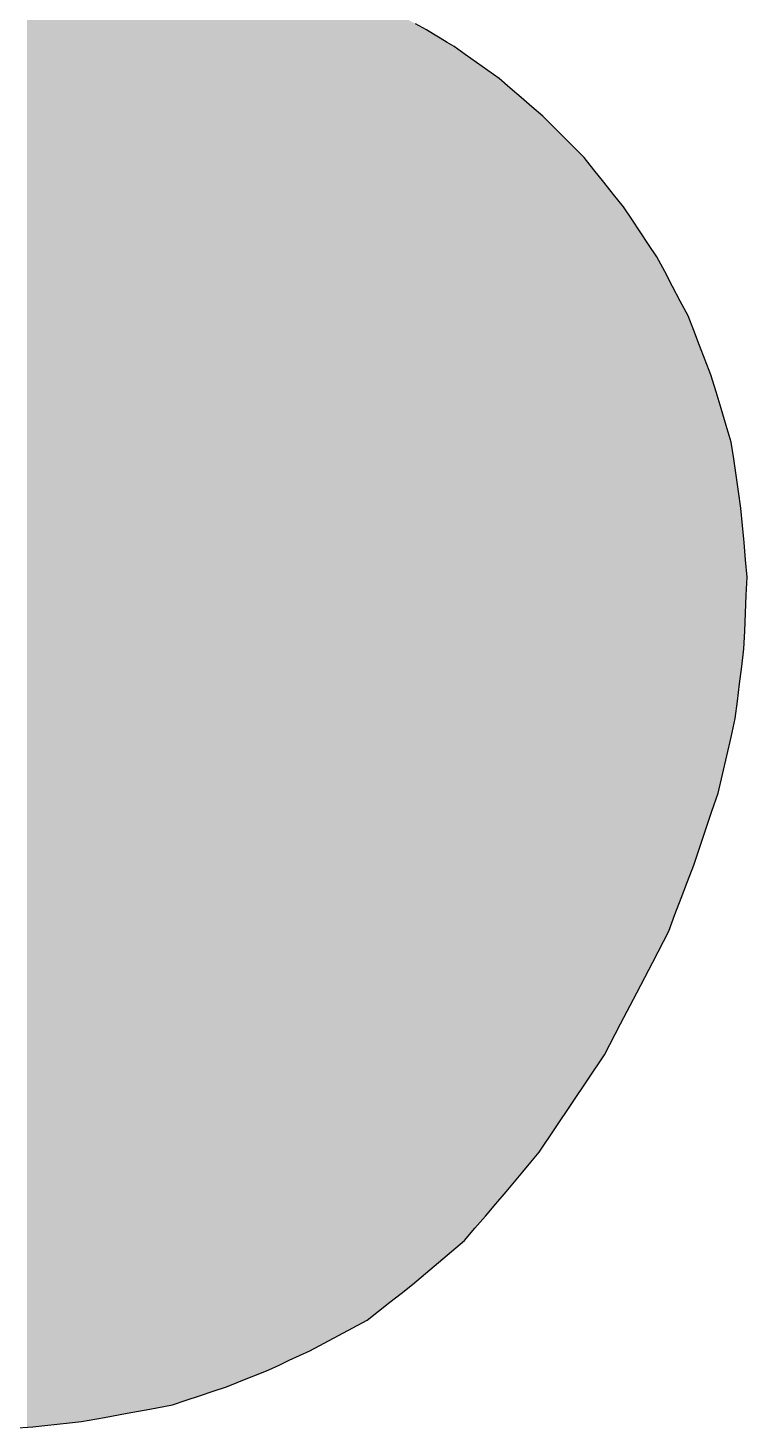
# Model space of a CAD drawing. Extents: x -8.7 to 23.6, y -19.4 to 9.1.
# Drawn here: x 21.258 to 23.567, y -8.141 to -3.649 of the extents above; entities that cross this region are included whole.
import ezdxf

# ---------------------------------------------------------------- set-up
doc = ezdxf.new("R2010")
doc.units = 0
doc.layers.add('LAYER_6', color=7, linetype='CONTINUOUS')

# ---------------------------------------------------------------- blocks, each defined once
blk = doc.blocks.new('*U1')
at = {"layer": 'LAYER_6', "color": 1}
for points in [[(21.2547, -8.139), (21.2547, -0.8167), (21.2607, -8.1387)], [(21.2607, -8.1387), (21.2547, -0.8167), (21.2607, -0.8213)], [(21.2607, -8.1387), (21.2607, -0.8213), (21.269, -8.1382)], [(21.269, -8.1382), (21.2607, -0.8213), (21.269, -0.8276)], [(21.269, -8.1382), (21.269, -0.8276), (21.2723, -8.138)], [(21.2723, -8.138), (21.269, -0.8276), (21.2723, -0.8302)], [(21.2723, -8.138), (21.2723, -0.8302), (21.2728, -8.138)], [(21.2728, -8.138), (21.2723, -0.8302), (21.2728, -0.8305)], [(21.2728, -8.138), (21.2728, -0.8305), (21.2787, -8.1373)], [(21.2787, -8.1373), (21.2728, -0.8305), (21.2787, -0.8351)], [(21.2787, -8.1373), (21.2787, -0.8351), (21.284, -8.1368)], [(21.284, -8.1368), (21.2787, -0.8351), (21.284, -0.8391)], [(21.284, -8.1368), (21.284, -0.8391), (21.2885, -8.1363)], [(21.2885, -8.1363), (21.284, -0.8391), (21.2885, -0.8425)], [(21.2885, -8.1363), (21.2885, -0.8425), (21.2956, -8.1355)], [(21.2956, -8.1355), (21.2885, -0.8425), (21.2956, -0.8479)], [(21.2956, -8.1355), (21.2956, -0.8479), (21.2958, -8.1355)], [(21.2958, -8.1355), (21.2956, -0.8479), (21.2958, -0.8481)], [(21.2958, -8.1355), (21.2958, -0.8481), (21.2982, -8.1352)], [(21.2982, -8.1352), (21.2958, -0.8481), (21.2982, -0.8499)], [(21.2982, -8.1352), (21.2982, -0.8499), (21.3072, -8.1342)], [(21.3072, -8.1342), (21.2982, -0.8499), (21.3072, -0.8568)], [(21.3072, -8.1342), (21.3072, -0.8568), (21.3079, -8.1341)], [(21.3079, -8.1341), (21.3072, -0.8568), (21.3079, -0.8573)], [(21.3079, -8.1341), (21.3079, -0.8573), (21.312, -8.1337)], [(21.312, -8.1337), (21.3079, -0.8573), (21.312, -0.8605)], [(21.312, -8.1337), (21.312, -0.8605), (21.3139, -8.1334)], [(21.3139, -8.1334), (21.312, -0.8605), (21.3139, -0.8619)], [(21.3139, -8.1334), (21.3139, -0.8619), (21.3158, -8.1332)], [(21.3158, -8.1332), (21.3139, -0.8619), (21.3158, -0.8633)], [(21.3158, -8.1332), (21.3158, -0.8633), (21.32, -8.1328)], [(21.32, -8.1328), (21.3158, -0.8633), (21.32, -0.8665)], [(21.32, -8.1328), (21.32, -0.8665), (21.3243, -8.1323)], [(21.3243, -8.1323), (21.32, -0.8665), (21.3243, -0.8698)], [(21.3243, -8.1323), (21.3243, -0.8698), (21.326, -8.1321)], [(21.326, -8.1321), (21.3243, -0.8698), (21.326, -0.8711)], [(21.326, -8.1321), (21.326, -0.8711), (21.332, -8.1314)], [(21.332, -8.1314), (21.326, -0.8711), (21.332, -0.8757)], [(21.332, -8.1314), (21.332, -0.8757), (21.3328, -8.1314)], [(21.3328, -8.1314), (21.332, -0.8757), (21.3328, -0.8763)], [(21.3328, -8.1314), (21.3328, -0.8763), (21.3344, -8.1312)], [(21.3344, -8.1312), (21.3328, -0.8763), (21.3344, -0.8775)], [(21.3344, -8.1312), (21.3344, -0.8775), (21.3367, -8.1309)], [(21.3367, -8.1309), (21.3344, -0.8775), (21.3367, -0.8792)], [(21.3367, -8.1309), (21.3367, -0.8792), (21.3369, -8.1309)], [(21.3369, -8.1309), (21.3367, -0.8792), (21.3369, -0.8794)], [(21.3369, -8.1309), (21.3369, -0.8794), (21.339, -8.1307)], [(21.339, -8.1307), (21.3369, -0.8794), (21.339, -0.8812)], [(21.339, -8.1307), (21.339, -0.8812), (21.3413, -8.1304)], [(21.3413, -8.1304), (21.339, -0.8812), (21.3413, -0.8831)], [(21.3413, -8.1304), (21.3413, -0.8831), (21.3513, -8.1293)], [(21.3513, -8.1293), (21.3413, -0.8831), (21.3513, -0.8916)], [(21.3513, -8.1293), (21.3513, -0.8916), (21.3615, -8.1282)], [(21.3615, -8.1282), (21.3513, -0.8916), (21.3615, -0.9002)], [(21.3615, -8.1282), (21.3615, -0.9002), (21.3861, -8.1255)], [(21.3861, -8.1255), (21.3615, -0.9002), (21.3861, -0.921)], [(21.3861, -8.1255), (21.3861, -0.921), (21.3906, -8.125)], [(21.3906, -8.125), (21.3861, -0.921), (21.3906, -0.9247)], [(21.3906, -8.125), (21.3906, -0.9247), (21.4108, -8.1227)], [(21.4108, -8.1227), (21.3906, -0.9247), (21.4108, -0.9418)], [(21.4108, -8.1227), (21.4108, -0.9418), (21.4299, -8.1206)], [(21.4299, -8.1206), (21.4108, -0.9418), (21.4299, -0.9579)], [(21.4299, -8.1206), (21.4299, -0.9579), (21.4354, -8.1196)], [(21.4354, -8.1196), (21.4299, -0.9579), (21.4354, -0.9626)], [(21.4354, -8.1196), (21.4354, -0.9626), (21.4611, -8.1149)], [(21.4611, -8.1149), (21.4354, -0.9626), (21.4611, -0.9859)], [(21.4611, -8.1149), (21.4611, -0.9859), (21.4869, -8.1102)], [(21.4869, -8.1102), (21.4611, -0.9859), (21.4869, -1.0093)], [(21.4869, -8.1102), (21.4869, -1.0093), (21.5029, -8.1073)], [(21.5029, -8.1073), (21.4869, -1.0093), (21.5029, -1.0239)], [(21.5029, -8.1073), (21.5029, -1.0239), (21.5126, -8.1055)], [(21.5126, -8.1055), (21.5029, -1.0239), (21.5126, -1.0327)], [(21.5126, -8.1055), (21.5126, -1.0327), (21.5384, -8.1008)], [(21.5384, -8.1008), (21.5126, -1.0327), (21.5384, -1.0561)], [(21.5384, -8.1008), (21.5384, -1.0561), (21.5678, -8.0954)], [(21.5678, -8.0954), (21.5384, -1.0561), (21.5678, -1.0899)], [(21.5678, -8.0954), (21.5678, -1.0899), (21.5759, -8.0939)], [(21.5759, -8.0939), (21.5678, -1.0899), (21.5759, -1.0991)], [(21.5759, -8.0939), (21.5759, -1.0991), (21.5973, -8.09)], [(21.5973, -8.09), (21.5759, -1.0991), (21.5973, -1.1236)], [(21.5973, -8.09), (21.5973, -1.1236), (21.6268, -8.0846)], [(21.6268, -8.0846), (21.5973, -1.1236), (21.6268, -1.1574)], [(21.6268, -8.0846), (21.6268, -1.1574), (21.649, -8.0806)], [(21.649, -8.0806), (21.6268, -1.1574), (21.649, -1.1828)], [(21.649, -8.0806), (21.649, -1.1828), (21.6562, -8.0792)], [(21.6562, -8.0792), (21.649, -1.1828), (21.6562, -1.1911)], [(21.6562, -8.0792), (21.6562, -1.1911), (21.6794, -8.075)], [(21.6794, -8.075), (21.6562, -1.1911), (21.6794, -1.2256)], [(21.6794, -8.075), (21.6794, -1.2256), (21.7026, -8.0708)], [(21.7026, -8.0708), (21.6794, -1.2256), (21.7026, -1.2601)], [(21.7026, -8.0708), (21.7026, -1.2601), (21.722, -8.0672)], [(21.722, -8.0672), (21.7026, -1.2601), (21.722, -1.2891)], [(21.722, -8.0672), (21.722, -1.2891), (21.7257, -8.066)], [(21.7257, -8.066), (21.722, -1.2891), (21.7257, -1.2946)], [(21.7257, -8.066), (21.7257, -1.2946), (21.7489, -8.0582)], [(21.7489, -8.0582), (21.7257, -1.2946), (21.7489, -1.3291)], [(21.7489, -8.0582), (21.7489, -1.3291), (21.7654, -8.0527)], [(21.7654, -8.0527), (21.7489, -1.3291), (21.7654, -1.3589)], [(21.7654, -8.0527), (21.7654, -1.3589), (21.7702, -8.0511)], [(21.7702, -8.0511), (21.7654, -1.3589), (21.7702, -1.3676)], [(21.7702, -8.0511), (21.7702, -1.3676), (21.7916, -8.0439)], [(21.7916, -8.0439), (21.7702, -1.3676), (21.7916, -1.406)], [(21.7916, -8.0439), (21.7916, -1.406), (21.8088, -8.0382)], [(21.8088, -8.0382), (21.7916, -1.406), (21.8088, -1.437)], [(21.8088, -8.0382), (21.8088, -1.437), (21.813, -8.0368)], [(21.813, -8.0368), (21.8088, -1.437), (21.813, -1.4445)], [(21.813, -8.0368), (21.813, -1.4445), (21.8343, -8.0297)], [(21.8343, -8.0297), (21.813, -1.4445), (21.8343, -1.4829)], [(21.8343, -8.0297), (21.8343, -1.4829), (21.848, -8.0251)], [(21.848, -8.0251), (21.8343, -1.4829), (21.848, -1.5106)], [(21.848, -8.0251), (21.848, -1.5106), (21.8522, -8.0237)], [(21.8522, -8.0237), (21.848, -1.5106), (21.8522, -1.5192)], [(21.8522, -8.0237), (21.8522, -1.5192), (21.8617, -8.0205)], [(21.8617, -8.0205), (21.8522, -1.5192), (21.8617, -1.5383)], [(21.8617, -8.0205), (21.8617, -1.5383), (21.8754, -8.0159)], [(21.8754, -8.0159), (21.8617, -1.5383), (21.8754, -1.566)], [(21.8754, -8.0159), (21.8754, -1.566), (21.8891, -8.0113)], [(21.8891, -8.0113), (21.8754, -1.566), (21.8891, -1.5937)], [(21.8891, -8.0113), (21.8891, -1.5937), (21.8956, -8.0092)], [(21.8956, -8.0092), (21.8891, -1.5937), (21.8956, -1.6098)], [(21.8956, -8.0092), (21.8956, -1.6098), (21.904, -8.0058)], [(21.904, -8.0058), (21.8956, -1.6098), (21.904, -1.6304)], [(21.904, -8.0058), (21.904, -1.6304), (21.9189, -7.9999)], [(21.9189, -7.9999), (21.904, -1.6304), (21.9189, -1.6672)], [(21.9189, -7.9999), (21.9189, -1.6672), (21.9295, -7.9956)], [(21.9295, -7.9956), (21.9189, -1.6672), (21.9295, -1.6933)], [(21.9295, -7.9956), (21.9295, -1.6933), (21.9325, -7.9944)], [(21.9325, -7.9944), (21.9295, -1.6933), (21.9325, -1.7007)], [(21.9325, -7.9944), (21.9325, -3.3969), (21.9338, -7.9939)], [(21.9338, -7.9939), (21.9325, -3.3969), (21.9338, -3.3973)], [(21.9338, -7.9939), (21.9338, -3.3973), (21.9432, -7.9902)], [(21.9432, -7.9902), (21.9338, -3.3973), (21.9432, -3.4002)], [(21.9432, -7.9902), (21.9432, -3.4002), (21.9487, -7.988)], [(21.9487, -7.988), (21.9432, -3.4002), (21.9487, -3.4019)], [(21.9487, -7.988), (21.9487, -3.4019), (21.9539, -7.9859)], [(21.9539, -7.9859), (21.9487, -3.4019), (21.9539, -3.4035)], [(21.9539, -7.9859), (21.9539, -3.4035), (21.9549, -7.9855)], [(21.9549, -7.9855), (21.9539, -3.4035), (21.9549, -3.4038)], [(21.9549, -7.9855), (21.9549, -3.4038), (21.9633, -7.9821)], [(21.9633, -7.9821), (21.9549, -3.4038), (21.9633, -3.4064)], [(21.9633, -7.9821), (21.9633, -3.4064), (21.9646, -7.9816)], [(21.9646, -7.9816), (21.9633, -3.4064), (21.9646, -3.4068)], [(21.9646, -7.9816), (21.9646, -3.4068), (21.9752, -7.9774)], [(21.9752, -7.9774), (21.9646, -3.4068), (21.9752, -3.4101)], [(21.9752, -7.9774), (21.9752, -3.4101), (21.9773, -7.9765)], [(21.9773, -7.9765), (21.9752, -3.4101), (21.9773, -3.4107)], [(21.9773, -7.9765), (21.9773, -3.4107), (21.978, -7.9763)], [(21.978, -7.9763), (21.9773, -3.4107), (21.978, -3.4109)], [(21.978, -7.9763), (21.978, -3.4109), (21.9782, -7.9762)], [(21.9782, -7.9762), (21.978, -3.4109), (21.9782, -3.411)], [(21.9782, -7.9762), (21.9782, -3.411), (21.9813, -7.975)], [(21.9813, -7.975), (21.9782, -3.411), (21.9813, -3.412)], [(21.9813, -7.975), (21.9813, -3.412), (21.9843, -7.9738)], [(21.9843, -7.9738), (21.9813, -3.412), (21.9843, -3.4129)], [(21.9843, -7.9738), (21.9843, -3.4129), (21.9873, -7.9725)], [(21.9873, -7.9725), (21.9843, -3.4129), (21.9873, -3.4138)], [(21.9873, -7.9725), (21.9873, -3.4138), (21.9926, -7.9704)], [(21.9926, -7.9704), (21.9873, -3.4138), (21.9926, -3.4155)], [(21.9926, -7.9704), (21.9926, -3.4155), (21.9957, -7.9692)], [(21.9957, -7.9692), (21.9926, -3.4155), (21.9957, -3.4164)], [(21.9957, -7.9692), (21.9957, -3.4164), (21.9972, -7.9686)], [(21.9972, -7.9686), (21.9957, -3.4164), (21.9972, -3.4169)], [(21.9972, -7.9686), (21.9972, -3.4169), (21.9997, -7.9676)], [(21.9997, -7.9676), (21.9972, -3.4169), (21.9997, -3.4177)], [(21.9997, -7.9676), (21.9997, -3.4177), (22.0042, -7.9658)], [(22.0042, -7.9658), (21.9997, -3.4177), (22.0042, -3.4191)], [(22.0042, -7.9658), (22.0042, -3.4191), (22.0073, -7.9646)], [(22.0073, -7.9646), (22.0042, -3.4191), (22.0073, -3.42)], [(22.0073, -7.9646), (22.0073, -3.42), (22.0126, -7.9624)], [(22.0126, -7.9624), (22.0073, -3.42), (22.0126, -3.4217)], [(22.0126, -7.9624), (22.0126, -3.4217), (22.0142, -7.9618)], [(22.0142, -7.9618), (22.0126, -3.4217), (22.0142, -3.4221)], [(22.0142, -7.9618), (22.0142, -3.4221), (22.0211, -7.9591)], [(22.0211, -7.9591), (22.0142, -3.4221), (22.0211, -3.4243)], [(22.0211, -7.9591), (22.0211, -3.4243), (22.0221, -7.9586)], [(22.0221, -7.9586), (22.0211, -3.4243), (22.0221, -3.4246)], [(22.0221, -7.9586), (22.0221, -3.4246), (22.0252, -7.9574)], [(22.0252, -7.9574), (22.0221, -3.4246), (22.0252, -3.4258)], [(22.0252, -7.9574), (22.0252, -3.4258), (22.0279, -7.9563)], [(22.0279, -7.9563), (22.0252, -3.4258), (22.0279, -3.4269)], [(22.0279, -7.9563), (22.0279, -3.4269), (22.0293, -7.9558)], [(22.0293, -7.9558), (22.0279, -3.4269), (22.0293, -3.4274)], [(22.0293, -7.9558), (22.0293, -3.4274), (22.031, -7.9551)], [(22.031, -7.9551), (22.0293, -3.4274), (22.031, -3.4281)], [(22.031, -7.9551), (22.031, -3.4281), (22.0335, -7.9539)], [(22.0335, -7.9539), (22.031, -3.4281), (22.0335, -3.429)], [(22.0335, -7.9539), (22.0335, -3.429), (22.0348, -7.9533)], [(22.0348, -7.9533), (22.0335, -3.429), (22.0348, -3.4295)], [(22.0348, -7.9533), (22.0348, -3.4295), (22.0376, -7.952)], [(22.0376, -7.952), (22.0348, -3.4295), (22.0376, -3.4306)], [(22.0376, -7.952), (22.0376, -3.4306), (22.0395, -7.9511)], [(22.0395, -7.9511), (22.0376, -3.4306), (22.0395, -3.4313)], [(22.0395, -7.9511), (22.0395, -3.4313), (22.0415, -7.9502)], [(22.0415, -7.9502), (22.0395, -3.4313), (22.0415, -3.4321)], [(22.0415, -7.9502), (22.0415, -3.4321), (22.0441, -7.949)], [(22.0441, -7.949), (22.0415, -3.4321), (22.0441, -3.4331)], [(22.0441, -7.949), (22.0441, -3.4331), (22.0455, -7.9483)], [(22.0455, -7.9483), (22.0441, -3.4331), (22.0455, -3.4336)], [(22.0455, -7.9483), (22.0455, -3.4336), (22.0478, -7.9472)], [(22.0478, -7.9472), (22.0455, -3.4336), (22.0478, -3.4345)], [(22.0478, -7.9472), (22.0478, -3.4345), (22.0488, -7.9468)], [(22.0488, -7.9468), (22.0478, -3.4345), (22.0488, -3.4349)], [(22.0488, -7.9468), (22.0488, -3.4349), (22.0495, -7.9465)], [(22.0495, -7.9465), (22.0488, -3.4349), (22.0495, -3.4352)], [(22.0495, -7.9465), (22.0495, -3.4352), (22.0534, -7.9446)], [(22.0534, -7.9446), (22.0495, -3.4352), (22.0534, -3.4367)], [(22.0534, -7.9446), (22.0534, -3.4367), (22.0639, -7.9397)], [(22.0639, -7.9397), (22.0534, -3.4367), (22.0639, -3.4408)], [(22.0639, -7.9397), (22.0639, -3.4408), (22.0736, -7.9352)], [(22.0736, -7.9352), (22.0639, -3.4408), (22.0736, -3.4445)], [(22.0736, -7.9352), (22.0736, -3.4445), (22.0968, -7.9243)], [(22.0968, -7.9243), (22.0736, -3.4445), (22.0968, -3.4535)], [(22.0968, -7.9243), (22.0968, -3.4535), (22.0993, -7.9232)], [(22.0993, -7.9232), (22.0968, -3.4535), (22.0993, -3.4544)], [(22.0993, -7.9232), (22.0993, -3.4544), (22.1251, -7.9111)], [(22.1251, -7.9111), (22.0993, -3.4544), (22.1251, -3.4644)], [(22.1251, -7.9111), (22.1251, -3.4644), (22.1297, -7.9089)], [(22.1297, -7.9089), (22.1251, -3.4644), (22.1297, -3.4663)], [(22.1297, -7.9089), (22.1297, -3.4663), (22.1626, -7.8936)], [(22.1626, -7.8936), (22.1297, -3.4663), (22.1626, -3.4799)], [(22.1626, -7.8936), (22.1626, -3.4799), (22.1927, -7.8776)], [(22.1927, -7.8776), (22.1626, -3.4799), (22.1927, -3.4923)], [(22.1927, -7.8776), (22.1927, -3.4923), (22.2086, -7.8691)], [(22.2086, -7.8691), (22.1927, -3.4923), (22.2086, -3.4989)], [(22.2086, -7.8691), (22.2086, -3.4989), (22.2546, -7.8446)], [(22.2546, -7.8446), (22.2086, -3.4989), (22.2546, -3.5179)], [(22.2546, -7.8446), (22.2546, -3.5179), (22.2603, -7.8415)], [(22.2603, -7.8415), (22.2546, -3.5179), (22.2603, -3.5203)], [(22.2603, -7.8415), (22.2603, -3.5203), (22.3006, -7.8201)], [(22.3006, -7.8201), (22.2603, -3.5203), (22.3006, -3.5369)], [(22.3006, -7.8201), (22.3006, -3.5369), (22.3279, -7.8055)], [(22.3279, -7.8055), (22.3006, -3.5369), (22.3279, -3.5482)], [(22.3279, -7.8055), (22.3279, -3.5482), (22.3466, -7.7956)], [(22.3466, -7.7956), (22.3279, -3.5482), (22.3466, -3.556)], [(22.3466, -7.7956), (22.3466, -3.556), (22.3831, -7.7669)], [(22.3831, -7.7669), (22.3466, -3.556), (22.3831, -3.5711)], [(22.3831, -7.7669), (22.3831, -3.5711), (22.3955, -7.7571)], [(22.3955, -7.7571), (22.3831, -3.5711), (22.3955, -3.5762)], [(22.3955, -7.7571), (22.3955, -3.5762), (22.4196, -7.7382)], [(22.4196, -7.7382), (22.3955, -3.5762), (22.4196, -3.5896)], [(22.4196, -7.7382), (22.4196, -3.5896), (22.431, -7.7293)], [(22.431, -7.7293), (22.4196, -3.5896), (22.431, -3.5959)], [(22.431, -7.7293), (22.431, -3.5959), (22.4562, -7.7095)], [(22.4562, -7.7095), (22.431, -3.5959), (22.4562, -3.6098)], [(22.4562, -7.7095), (22.4562, -3.6098), (22.4665, -7.7014)], [(22.4665, -7.7014), (22.4562, -3.6098), (22.4665, -3.6155)], [(22.4665, -7.7014), (22.4665, -3.6155), (22.4927, -7.6808)], [(22.4927, -7.6808), (22.4665, -3.6155), (22.4927, -3.6301)], [(22.4927, -7.6808), (22.4927, -3.6301), (22.502, -7.6729)], [(22.502, -7.6729), (22.4927, -3.6301), (22.502, -3.6352)], [(22.502, -7.6729), (22.502, -3.6352), (22.5343, -7.6455)], [(22.5343, -7.6455), (22.502, -3.6352), (22.5343, -3.6531)], [(22.5343, -7.6455), (22.5343, -3.6531), (22.5375, -7.6428)], [(22.5375, -7.6428), (22.5343, -3.6531), (22.5375, -3.6549)], [(22.5375, -7.6428), (22.5375, -3.6549), (22.5595, -7.624)], [(22.5595, -7.624), (22.5375, -3.6549), (22.5595, -3.6682)], [(22.5595, -7.624), (22.5595, -3.6682), (22.5759, -7.6101)], [(22.5759, -7.6101), (22.5595, -3.6682), (22.5759, -3.6781)], [(22.5759, -7.6101), (22.5759, -3.6781), (22.5816, -7.6053)], [(22.5816, -7.6053), (22.5759, -3.6781), (22.5816, -3.6815)], [(22.5816, -7.6053), (22.5816, -3.6815), (22.6036, -7.5866)], [(22.6036, -7.5866), (22.5816, -3.6815), (22.6036, -3.6948)], [(22.6036, -7.5866), (22.6036, -3.6948), (22.6175, -7.5748)], [(22.6175, -7.5748), (22.6036, -3.6948), (22.6175, -3.7032)], [(22.6175, -7.5748), (22.6175, -3.7032), (22.6257, -7.5678)], [(22.6257, -7.5678), (22.6175, -3.7032), (22.6257, -3.7081)], [(22.6257, -7.5678), (22.6257, -3.7081), (22.6591, -7.5394)], [(22.6591, -7.5394), (22.6257, -3.7081), (22.6591, -3.7319)], [(22.6591, -7.5394), (22.6591, -3.7319), (22.6618, -7.5362)], [(22.6618, -7.5362), (22.6591, -3.7319), (22.6618, -3.7339)], [(22.6618, -7.5362), (22.6618, -3.7339), (22.6927, -7.5004)], [(22.6927, -7.5004), (22.6618, -3.7339), (22.6927, -3.7558)], [(22.6927, -7.5004), (22.6927, -3.7558), (22.698, -7.4943)], [(22.698, -7.4943), (22.6927, -3.7558), (22.698, -3.7596)], [(22.698, -7.4943), (22.698, -3.7596), (22.7263, -7.4615)], [(22.7263, -7.4615), (22.698, -3.7596), (22.7263, -3.7797)], [(22.7263, -7.4615), (22.7263, -3.7797), (22.7342, -7.4523)], [(22.7342, -7.4523), (22.7263, -3.7797), (22.7342, -3.7854)], [(22.7342, -7.4523), (22.7342, -3.7854), (22.7599, -7.4225)], [(22.7599, -7.4225), (22.7342, -3.7854), (22.7599, -3.8037)], [(22.7599, -7.4225), (22.7599, -3.8037), (22.7704, -7.4103)], [(22.7704, -7.4103), (22.7599, -3.8037), (22.7704, -3.8111)], [(22.7704, -7.4103), (22.7704, -3.8111), (22.7934, -7.3835)], [(22.7934, -7.3835), (22.7704, -3.8111), (22.7934, -3.8309)], [(22.7934, -7.3835), (22.7934, -3.8309), (22.8056, -7.3688)], [(22.8056, -7.3688), (22.7934, -3.8309), (22.8056, -3.8412)], [(22.8056, -7.3688), (22.8056, -3.8412), (22.8198, -7.3517)], [(22.8198, -7.3517), (22.8056, -3.8412), (22.8198, -3.8534)], [(22.8198, -7.3517), (22.8198, -3.8534), (22.8408, -7.3263)], [(22.8408, -7.3263), (22.8198, -3.8534), (22.8408, -3.8713)], [(22.8408, -7.3263), (22.8408, -3.8713), (22.8462, -7.3198)], [(22.8462, -7.3198), (22.8408, -3.8713), (22.8462, -3.8759)], [(22.8462, -7.3198), (22.8462, -3.8759), (22.8725, -7.2879)], [(22.8725, -7.2879), (22.8462, -3.8759), (22.8725, -3.8984)], [(22.8725, -7.2879), (22.8725, -3.8984), (22.876, -7.2837)], [(22.876, -7.2837), (22.8725, -3.8984), (22.876, -3.9014)], [(22.876, -7.2837), (22.876, -3.9014), (22.8989, -7.2561)], [(22.8989, -7.2561), (22.876, -3.9014), (22.8989, -3.9209)], [(22.8989, -7.2561), (22.8989, -3.9209), (22.9113, -7.2377)], [(22.9113, -7.2377), (22.8989, -3.9209), (22.9113, -3.9315)], [(22.9113, -7.2377), (22.9113, -3.9315), (22.9442, -7.1887)], [(22.9442, -7.1887), (22.9113, -3.9315), (22.9442, -3.9647)], [(22.9442, -7.1887), (22.9442, -3.9647), (22.9515, -7.178)], [(22.9515, -7.178), (22.9442, -3.9647), (22.9515, -3.972)], [(22.9515, -7.178), (22.9515, -3.972), (22.9772, -7.1398)], [(22.9772, -7.1398), (22.9515, -3.972), (22.9772, -3.9979)], [(22.9772, -7.1398), (22.9772, -3.9979), (23.0041, -7.0999)], [(23.0041, -7.0999), (22.9772, -3.9979), (23.0041, -4.0249)], [(23.0041, -7.0999), (23.0041, -4.0249), (23.0102, -7.0908)], [(23.0102, -7.0908), (23.0041, -4.0249), (23.0102, -4.031)], [(23.0102, -7.0908), (23.0102, -4.031), (23.0432, -7.0419)], [(23.0432, -7.0419), (23.0102, -4.031), (23.0432, -4.0642)], [(23.0432, -7.0419), (23.0432, -4.0642), (23.0567, -7.0218)], [(23.0567, -7.0218), (23.0432, -4.0642), (23.0567, -4.0811)], [(23.0567, -7.0218), (23.0567, -4.0811), (23.0749, -6.9949)], [(23.0749, -6.9949), (23.0567, -4.0811), (23.0749, -4.1038)], [(23.0749, -6.9949), (23.0749, -4.1038), (23.1066, -6.9479)], [(23.1066, -6.9479), (23.0749, -4.1038), (23.1066, -4.1433)], [(23.1066, -6.9479), (23.1066, -4.1433), (23.1094, -6.9438)], [(23.1094, -6.9438), (23.1066, -4.1433), (23.1094, -4.1468)], [(23.1094, -6.9438), (23.1094, -4.1468), (23.1383, -6.8879)], [(23.1383, -6.8879), (23.1094, -4.1468), (23.1383, -4.1829)], [(23.1383, -6.8879), (23.1383, -4.1829), (23.1608, -6.8445)], [(23.1608, -6.8445), (23.1383, -4.1829), (23.1608, -4.211)], [(23.1608, -6.8445), (23.1608, -4.211), (23.17, -6.8268)], [(23.17, -6.8268), (23.1608, -4.211), (23.17, -4.2225)], [(23.17, -6.8268), (23.17, -4.2225), (23.1968, -6.7751)], [(23.1968, -6.7751), (23.17, -4.2225), (23.1968, -4.2626)], [(23.1968, -6.7751), (23.1968, -4.2626), (23.2122, -6.7453)], [(23.2122, -6.7453), (23.1968, -4.2626), (23.2122, -4.2857)], [(23.2122, -6.7453), (23.2122, -4.2857), (23.2236, -6.7234)], [(23.2236, -6.7234), (23.2122, -4.2857), (23.2236, -4.3028)], [(23.2236, -6.7234), (23.2236, -4.3028), (23.2503, -6.6717)], [(23.2503, -6.6717), (23.2236, -4.3028), (23.2503, -4.3429)], [(23.2503, -6.6717), (23.2503, -4.3429), (23.2636, -6.6461)], [(23.2636, -6.6461), (23.2503, -4.3429), (23.2636, -4.3628)], [(23.2636, -6.6461), (23.2636, -4.3628), (23.2771, -6.62)], [(23.2771, -6.62), (23.2636, -4.3628), (23.2771, -4.383)], [(23.2771, -6.62), (23.2771, -4.383), (23.3022, -6.5717)], [(23.3022, -6.5717), (23.2771, -4.383), (23.3022, -4.4304)], [(23.3022, -6.5717), (23.3022, -4.4304), (23.315, -6.5469)], [(23.315, -6.5469), (23.3022, -4.4304), (23.315, -4.4546)], [(23.315, -6.5469), (23.315, -4.4546), (23.3273, -6.5147)], [(23.3273, -6.5147), (23.315, -4.4546), (23.3273, -4.4778)], [(23.3273, -6.5147), (23.3273, -4.4778), (23.3352, -6.4939)], [(23.3352, -6.4939), (23.3273, -4.4778), (23.3352, -4.4927)], [(23.3352, -6.4939), (23.3352, -4.4927), (23.3523, -6.4488)], [(23.3523, -6.4488), (23.3352, -4.4927), (23.3523, -4.5251)], [(23.3523, -6.4488), (23.3523, -4.5251), (23.3553, -6.4409)], [(23.3553, -6.4409), (23.3523, -4.5251), (23.3553, -4.5308)], [(23.3553, -6.4409), (23.3553, -4.5308), (23.3755, -6.3879)], [(23.3755, -6.3879), (23.3553, -4.5308), (23.3755, -4.5689)], [(23.3755, -6.3879), (23.3755, -4.5689), (23.3774, -6.3829)], [(23.3774, -6.3829), (23.3755, -4.5689), (23.3774, -4.5725)], [(23.3774, -6.3829), (23.3774, -4.5725), (23.3956, -6.3348)], [(23.3956, -6.3348), (23.3774, -4.5725), (23.3956, -4.6196)], [(23.3956, -6.3348), (23.3956, -4.6196), (23.3957, -6.3346)], [(23.3957, -6.3346), (23.3956, -4.6196), (23.3957, -4.6198)], [(23.3957, -6.3346), (23.3957, -4.6198), (23.4141, -6.2802)], [(23.4141, -6.2802), (23.3957, -4.6198), (23.4141, -4.6672)], [(23.4141, -6.2802), (23.4141, -4.6672), (23.4151, -6.2771)], [(23.4151, -6.2771), (23.4141, -4.6672), (23.4151, -4.6698)], [(23.4151, -6.2771), (23.4151, -4.6698), (23.4324, -6.2258)], [(23.4324, -6.2258), (23.4151, -4.6698), (23.4324, -4.7145)], [(23.4324, -6.2258), (23.4324, -4.7145), (23.4346, -6.2194)], [(23.4346, -6.2194), (23.4324, -4.7145), (23.4346, -4.72)], [(23.4346, -6.2194), (23.4346, -4.72), (23.4508, -6.1714)], [(23.4508, -6.1714), (23.4346, -4.72), (23.4508, -4.7618)], [(23.4508, -6.1714), (23.4508, -4.7618), (23.454, -6.1617)], [(23.454, -6.1617), (23.4508, -4.7618), (23.454, -4.7727)], [(23.454, -6.1617), (23.454, -4.7727), (23.467, -6.1232)], [(23.467, -6.1232), (23.454, -4.7727), (23.467, -4.8159)], [(23.467, -6.1232), (23.467, -4.8159), (23.4735, -6.104)], [(23.4735, -6.104), (23.467, -4.8159), (23.4735, -4.8373)], [(23.4735, -6.104), (23.4735, -4.8373), (23.4833, -6.0616)], [(23.4833, -6.0616), (23.4735, -4.8373), (23.4833, -4.8699)], [(23.4833, -6.0616), (23.4833, -4.8699), (23.4874, -6.0441)], [(23.4874, -6.0441), (23.4833, -4.8699), (23.4874, -4.8833)], [(23.4874, -6.0441), (23.4874, -4.8833), (23.4996, -5.9913)], [(23.4996, -5.9913), (23.4874, -4.8833), (23.4996, -4.9239)], [(23.4996, -5.9913), (23.4996, -4.9239), (23.5012, -5.9842)], [(23.5012, -5.9842), (23.4996, -4.9239), (23.5012, -4.9294)], [(23.5012, -5.9842), (23.5012, -4.9294), (23.5151, -5.9243)], [(23.5151, -5.9243), (23.5012, -4.9294), (23.5151, -4.9754)], [(23.5151, -5.9243), (23.5151, -4.9754), (23.5159, -5.921)], [(23.5159, -5.921), (23.5151, -4.9754), (23.5159, -4.978)], [(23.5159, -5.921), (23.5159, -4.978), (23.5237, -5.8871)], [(23.5237, -5.8871), (23.5159, -4.978), (23.5237, -5.0309)], [(23.5237, -5.8871), (23.5237, -5.0309), (23.529, -5.8644)], [(23.529, -5.8644), (23.5237, -5.0309), (23.529, -5.0663)], [(23.529, -5.8644), (23.529, -5.0663), (23.5316, -5.8435)], [(23.5316, -5.8435), (23.529, -5.0663), (23.5316, -5.0838)], [(23.5316, -5.8435), (23.5316, -5.0838), (23.5359, -5.8087)], [(23.5359, -5.8087), (23.5316, -5.0838), (23.5359, -5.1128)], [(23.5359, -5.8087), (23.5359, -5.1128), (23.5394, -5.7801)], [(23.5394, -5.7801), (23.5359, -5.1128), (23.5394, -5.1366)], [(23.5394, -5.7801), (23.5394, -5.1366), (23.5427, -5.753)], [(23.5427, -5.753), (23.5394, -5.1366), (23.5427, -5.1593)], [(23.5427, -5.753), (23.5427, -5.1593), (23.5472, -5.7167)], [(23.5472, -5.7167), (23.5427, -5.1593), (23.5472, -5.1895)], [(23.5472, -5.7167), (23.5472, -5.1895), (23.5496, -5.6972)], [(23.5496, -5.6972), (23.5472, -5.1895), (23.5496, -5.2172)], [(23.5496, -5.6972), (23.5496, -5.2172), (23.5521, -5.6777)], [(23.5521, -5.6777), (23.5496, -5.2172), (23.5521, -5.2448)], [(23.5521, -5.6777), (23.5521, -5.2448), (23.5565, -5.6415)], [(23.5565, -5.6415), (23.5521, -5.2448), (23.5565, -5.2962)], [(23.5565, -5.6415), (23.5565, -5.2962), (23.5569, -5.6336)], [(23.5569, -5.6336), (23.5565, -5.2962), (23.5569, -5.3001)], [(23.5569, -5.6336), (23.5569, -5.3001), (23.559, -5.5838)], [(23.559, -5.5838), (23.5569, -5.3001), (23.559, -5.3248)], [(23.559, -5.5838), (23.559, -5.3248), (23.5615, -5.5261)], [(23.5615, -5.5261), (23.559, -5.3248), (23.5615, -5.3534)], [(23.5615, -5.5261), (23.5615, -5.3534), (23.5617, -5.5221)], [(23.5617, -5.5221), (23.5615, -5.3534), (23.5617, -5.3554)], [(23.5617, -5.5221), (23.5617, -5.3554), (23.564, -5.4684)], [(23.564, -5.4684), (23.5617, -5.3554), (23.564, -5.3821)], [(23.564, -5.4684), (23.564, -5.3821), (23.5665, -5.4107)]]:
    blk.add_solid(points, dxfattribs=at)

msp = doc.modelspace()

# ---------------------------------------------------------------- linework, layer by layer
at = {"layer": 'LAYER_6'}
for points in [[(23.5472, -5.1895), (23.5394, -5.1366), (23.5316, -5.0838), (23.5237, -5.0309), (23.5159, -4.978), (23.4996, -4.9239), (23.4833, -4.8699), (23.467, -4.8159), (23.4508, -4.7618), (23.4324, -4.7145), (23.4141, -4.6672), (23.3957, -4.6198), (23.3774, -4.5725), (23.3523, -4.5251), (23.3273, -4.4778), (23.3022, -4.4304), (23.2771, -4.383), (23.2503, -4.3429), (23.2236, -4.3028), (23.1968, -4.2626), (23.17, -4.2225), (23.1383, -4.1829), (23.1066, -4.1433), (23.0749, -4.1038), (23.0432, -4.0642), (23.0102, -4.031), (22.9772, -3.9979), (22.9442, -3.9647), (22.9113, -3.9315), (22.876, -3.9014), (22.8408, -3.8713), (22.8056, -3.8412), (22.7704, -3.8111), (22.7342, -3.7854), (22.698, -3.7596), (22.6618, -3.7339), (22.6257, -3.7081), (22.6036, -3.6948), (22.5816, -3.6815), (22.5595, -3.6682), (22.5375, -3.6549), (22.502, -3.6352)], [(21.2081, -8.1415), (21.2728, -8.138), (21.312, -8.1337), (21.3513, -8.1293), (21.3906, -8.125), (21.4299, -8.1206), (21.5029, -8.1073), (21.5759, -8.0939), (21.649, -8.0806), (21.722, -8.0672), (21.7654, -8.0527), (21.8088, -8.0382), (21.8522, -8.0237), (21.8956, -8.0092), (21.9295, -7.9956), (21.9633, -7.9821), (21.9972, -7.9686), (22.031, -7.9551), (22.0639, -7.9397), (22.0968, -7.9243), (22.1297, -7.9089), (22.1626, -7.8936), (22.2086, -7.8691), (22.2546, -7.8446), (22.3006, -7.8201), (22.3466, -7.7956), (22.3831, -7.7669), (22.4196, -7.7382), (22.4562, -7.7095), (22.4927, -7.6808), (22.5343, -7.6455), (22.5759, -7.6101), (22.6175, -7.5748), (22.6591, -7.5394), (22.6927, -7.5004), (22.7263, -7.4615), (22.7599, -7.4225), (22.7934, -7.3835), (22.8198, -7.3517), (22.8462, -7.3198), (22.8725, -7.2879), (22.8989, -7.2561), (22.9515, -7.178), (23.0041, -7.0999), (23.0567, -7.0218), (23.1094, -6.9438), (23.1608, -6.8445), (23.2122, -6.7453), (23.2636, -6.6461), (23.315, -6.5469), (23.3352, -6.4939), (23.3553, -6.4409), (23.3755, -6.3879), (23.3956, -6.3348), (23.4151, -6.2771), (23.4346, -6.2194), (23.454, -6.1617), (23.4735, -6.104), (23.4874, -6.0441), (23.5012, -5.9842), (23.5151, -5.9243), (23.529, -5.8644), (23.5359, -5.8087), (23.5427, -5.753), (23.5496, -5.6972), (23.5565, -5.6415), (23.559, -5.5838), (23.5615, -5.5261), (23.564, -5.4684), (23.5665, -5.4107), (23.5617, -5.3554), (23.5569, -5.3001), (23.5521, -5.2448), (23.5472, -5.1895), (23.5472, -5.1895)]]:
    msp.add_lwpolyline(points, dxfattribs=at)

# ---------------------------------------------------------------- block references
at = {"layer": 'LAYER_6', "color": 1}
msp.add_blockref('*U1', (0, 0), dxfattribs=at)

doc.saveas('drawing.dxf')
